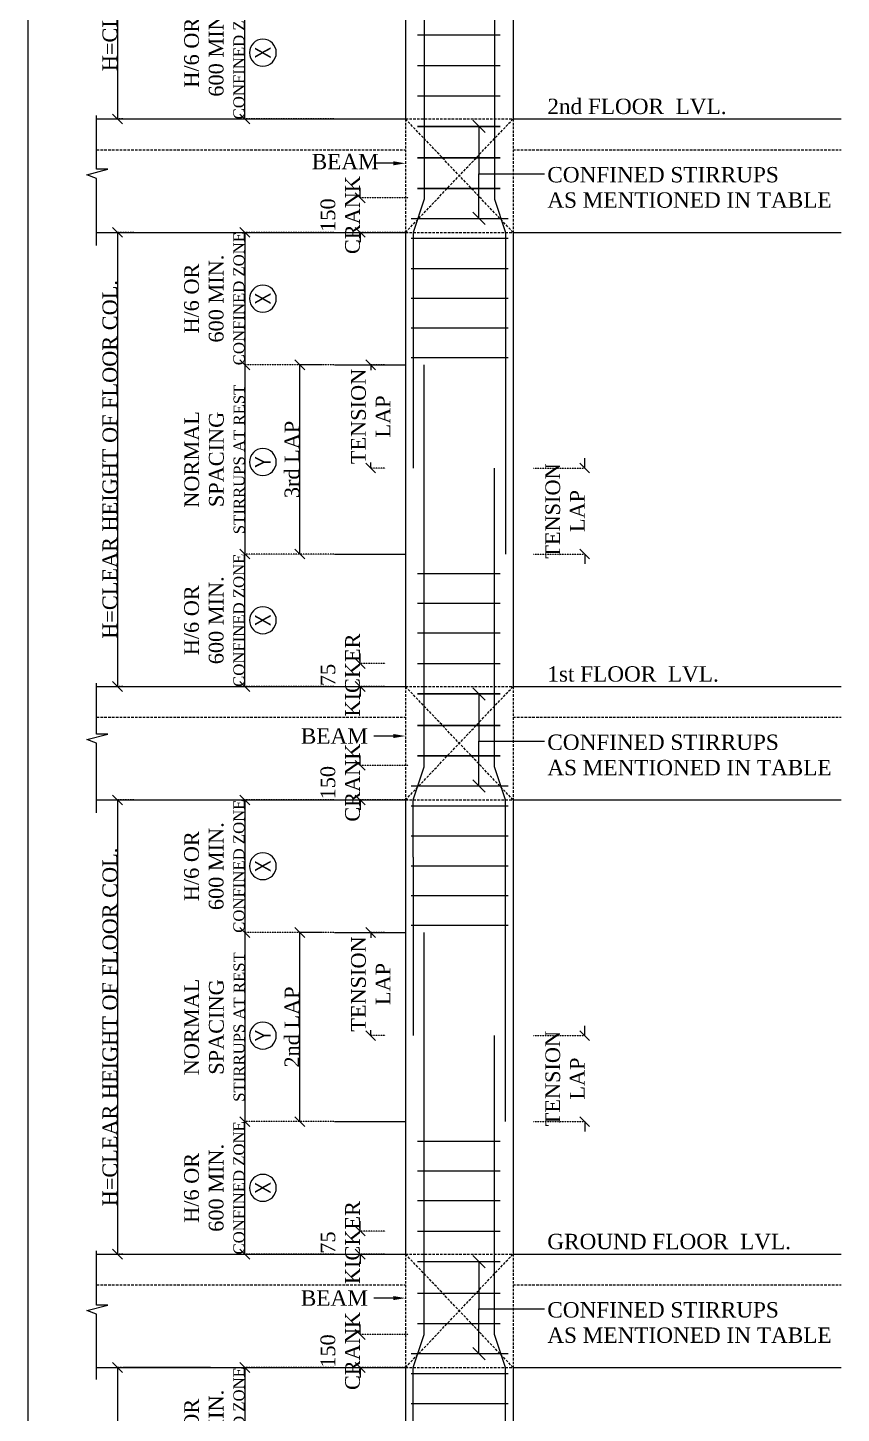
# Model space of a CAD drawing. Header units: metres. Extents: x 95882 to 260884, y 3603 to 81317.
# Drawn here: x 172587 to 176558, y 12708 to 19469 of the extents above; entities that cross this region are included whole.
import ezdxf
from ezdxf.enums import TextEntityAlignment as Align

# ---------------------------------------------------------------- set-up
doc = ezdxf.new("R2010")
doc.units = ezdxf.units.M
doc.header["$LTSCALE"] = 0.05
doc.header["$MEASUREMENT"] = 0
doc.linetypes.add('DOT2', pattern=[0.125, 0, -0.125])
doc.linetypes.add('HIDDEN', pattern=[0.375, 0.25, -0.125])
doc.layers.get('0').update_dxf_attribs({"linetype": 'CONTINUOUS', "lineweight": 0})
for name, color, linetype, lineweight in [('S-DIM SECTION', 7, 'CONTINUOUS', 0), ('S-SECTION', 5, 'CONTINUOUS', 5), ('S-SHEET', 251, 'CONTINUOUS', 0), ('S-STEEL - 1', 6, 'CONTINUOUS', 9), ('S-STEEL-1', 1, 'CONTINUOUS', 0), ('S-TEXT', 7, 'CONTINUOUS', 0), ('STRU.SECTION MARK', 7, 'CONTINUOUS', 0)]:
    doc.layers.add(name, color=color, linetype=linetype, lineweight=lineweight)
doc.styles.add('ROMANS', font='arial.ttf')
doc.styles.add('TEXT', font='times.ttf')

# ---------------------------------------------------------------- blocks, each defined once
blk = doc.blocks.new('_Oblique')
at = {"color": 0, "linetype": 'ByBlock', "lineweight": -2}
blk.add_line((-0.5, -0.5), (0.5, 0.5), dxfattribs=at)

msp = doc.modelspace()

# ---------------------------------------------------------------- linework, layer by layer
at = {"layer": 'S-DIM SECTION'}
for p, q in [((173025.3, 21239.5, -0.1), (173025.3, 19023.4, -0.1)), ((173646.5, 19023.4, -0.1), (173646.5, 19670.1, -0.1)), ((174209.4, 18638.8, -0.1), (174209.4, 18686.8, -0.1)), ((173025.3, 18470.2, -0.1), (173025.3, 16254.1, -0.1)), ((173646.5, 18470.2, -0.1), (173646.5, 17823.5, -0.1)), ((174209.4, 18470.1, -0.1), (174209.4, 18422.1, -0.1)), ((173646.5, 17823.7, -0.1), (173646.5, 16900.6, -0.1)), ((173914.7, 16900.6, -0.1), (173914.7, 17823.7, -0.1)), ((174261.1, 17823.7, -0.1), (174261.1, 17797, -0.1)), ((174261.1, 17320.2, -0.1), (174261.1, 17346.9, -0.1)), ((175305.5, 17320.3, -0.1), (175305.5, 17368.3, -0.1)), ((173646.5, 16254.1, -0.1), (173646.5, 16900.9, -0.1)), ((175305.5, 16900.8, -0.1), (175305.5, 16852.8, -0.1)), ((174209.4, 16366.8, -0.1), (174209.4, 16414.8, -0.1)), ((174209.4, 16254.3, -0.1), (174209.4, 16206.3, -0.1)), ((174209.4, 15869.6, -0.1), (174209.4, 15917.6, -0.1)), ((173025.3, 15701, -0.1), (173025.3, 13484.9, -0.1)), ((173646.5, 15701, -0.1), (173646.5, 15054.3, -0.1)), ((174209.4, 15700.9, -0.1), (174209.4, 15652.9, -0.1)), ((173646.5, 15054.5, -0.1), (173646.5, 14131.4, -0.1)), ((173914.7, 14131.4, -0.1), (173914.7, 15054.5, -0.1)), ((174261.1, 15054.5, -0.1), (174261.1, 15027.8, -0.1)), ((174261.1, 14551, -0.1), (174261.1, 14577.7, -0.1)), ((175305.5, 14551.1, -0.1), (175305.5, 14599.1, -0.1)), ((173646.5, 13484.9, -0.1), (173646.5, 14131.7, -0.1)), ((175305.5, 14131.5, -0.1), (175305.5, 14083.5, -0.1)), ((174209.4, 13597.5, -0.1), (174209.4, 13645.5, -0.1)), ((174209.4, 13485, -0.1), (174209.4, 13437, -0.1)), ((174209.4, 13092.8, -0.1), (174209.4, 13140.8, -0.1)), ((173025.3, 12931.8, -0.1), (173025.3, 10715.7, -0.1)), ((173478.4, 12931.7, -0.1), (173052.1, 12931.7, -0.1)), ((173646.5, 12931.8, -0.1), (173646.5, 12285.1, -0.1)), ((174209.4, 12931.7, -0.1), (174209.4, 12883.7, -0.1)), ((175598.5, 12931.7, -0.1), (176048.1, 12931.7, -0.1))]:
    msp.add_line(p, q, dxfattribs=at)
at = {"layer": 'S-DIM SECTION', "linetype": 'DOT2'}
for p, q in [((173053.3, 19023.5, -0.1), (173025.3, 19023.5, -0.1)), ((174083.6, 19023.5, -0.1), (173646.5, 19023.5, -0.1)), ((174444, 18638.8, -0.1), (174209.4, 18638.8, -0.1)), ((173110.6, 18470.1, -0.1), (173025.3, 18470.1, -0.1)), ((174083.6, 18470.1, -0.1), (173646.5, 18470.1, -0.1)), ((174444, 18470.1, -0.1), (174209.4, 18470.1, -0.1)), ((174023.7, 17823.6, -0.1), (173646.5, 17823.6, -0.1)), ((174023.7, 17823.6, -0.1), (173646.5, 17823.6, -0.1)), ((174083.6, 17823.6, -0.1), (173914.7, 17823.6, -0.1)), ((174331.5, 17823.6, -0.1), (174261.1, 17823.6, -0.1)), ((174331.5, 17320.3, -0.1), (174261.1, 17320.3, -0.1)), ((175055.3, 17320.3, -0.1), (175305.5, 17320.3, -0.1)), ((173887.2, 16900.8, -0.1), (173646.5, 16900.8, -0.1)), ((174083.6, 16900.8, -0.1), (173646.5, 16900.8, -0.1)), ((174083.6, 16900.8, -0.1), (173914.7, 16900.8, -0.1)), ((175055.3, 16900.8, -0.1), (175305.5, 16900.8, -0.1)), ((174331.5, 16366.8, -0.1), (174209.4, 16366.8, -0.1)), ((173053.3, 16254.3, -0.1), (173025.3, 16254.3, -0.1)), ((174083.6, 16254.3, -0.1), (173646.5, 16254.3, -0.1)), ((174331.5, 16254.3, -0.1), (174209.4, 16254.3, -0.1)), ((174444, 15869.6, -0.1), (174209.4, 15869.6, -0.1)), ((173110.6, 15700.9, -0.1), (173025.3, 15700.9, -0.1)), ((174083.6, 15700.9, -0.1), (173646.5, 15700.9, -0.1)), ((174444, 15700.9, -0.1), (174209.4, 15700.9, -0.1)), ((174023.7, 15054.4, -0.1), (173646.5, 15054.4, -0.1)), ((174023.7, 15054.4, -0.1), (173646.5, 15054.4, -0.1)), ((174083.6, 15054.4, -0.1), (173914.7, 15054.4, -0.1)), ((174331.5, 15054.4, -0.1), (174261.1, 15054.4, -0.1)), ((174331.5, 14551.1, -0.1), (174261.1, 14551.1, -0.1)), ((175055.3, 14551.1, -0.1), (175305.5, 14551.1, -0.1)), ((173887.2, 14131.5, -0.1), (173646.5, 14131.5, -0.1)), ((174083.6, 14131.5, -0.1), (173646.5, 14131.5, -0.1)), ((174083.6, 14131.5, -0.1), (173914.7, 14131.5, -0.1)), ((175055.3, 14131.5, -0.1), (175305.5, 14131.5, -0.1)), ((174331.5, 13597.5, -0.1), (174209.4, 13597.5, -0.1)), ((173053.3, 13485, -0.1), (173025.3, 13485, -0.1)), ((174083.6, 13485, -0.1), (173646.5, 13485, -0.1)), ((174331.5, 13485, -0.1), (174209.4, 13485, -0.1)), ((174444, 13092.8, -0.1), (174209.4, 13092.8, -0.1)), ((173110.6, 12931.7, -0.1), (173025.3, 12931.7, -0.1)), ((174083.6, 12931.7, -0.1), (173646.5, 12931.7, -0.1)), ((174444, 12931.7, -0.1), (174209.4, 12931.7, -0.1))]:
    msp.add_line(p, q, dxfattribs=at)
at = {"layer": 'S-SECTION', "linetype": 'ByBlock'}
for p, q in [((174430.9, 21239.4, -0.1), (174430.9, 19023.5, -0.1)), ((174955.9, 21239.4, -0.1), (174955.9, 19023.5, -0.1)), ((172923.2, 18777.7, -0.1), (172923.2, 19040.2, -0.1)), ((172923.2, 19023.5, -0.1), (174430.9, 19023.5, -0.1)), ((174955.9, 19023.5, -0.1), (176557.9, 19023.5, -0.1)), ((174955.9, 19023.5, -0.1), (176557.9, 19023.5, -0.1)), ((172874.8, 18750.8, -0.1), (172977.1, 18777.7, -0.1)), ((172923.2, 18733.3, -0.1), (172874.8, 18750.8, -0.1)), ((172977.1, 18777.7, -0.1), (172923.2, 18777.7, -0.1)), ((172923.2, 18713.6, -0.1), (172923.2, 18733.3, -0.1)), ((172923.2, 18406.6, -0.1), (172923.2, 18733.3, -0.1)), ((172923.2, 18470.1, -0.1), (174430.9, 18470.1, -0.1)), ((174430.9, 18470.1, -0.1), (174430.9, 16254.3, -0.1)), ((174955.9, 18470.1, -0.1), (174955.9, 16254.3, -0.1)), ((174955.9, 18470.1, -0.1), (176557.9, 18470.1, -0.1)), ((174083.8, 17823.6, -0.1), (174430.9, 17823.6, -0.1)), ((174083.8, 16900.8, -0.1), (174430.9, 16900.8, -0.1)), ((172923.2, 16022.4, -0.1), (172923.2, 16271, -0.1)), ((172923.2, 16254.3, -0.1), (174430.9, 16254.3, -0.1)), ((174955.9, 16254.3, -0.1), (176557.9, 16254.3, -0.1)), ((174955.9, 16254.3, -0.1), (176557.9, 16254.3, -0.1)), ((172874.8, 15995.5, -0.1), (172977.1, 16022.4, -0.1)), ((172977.1, 16022.4, -0.1), (172923.2, 16022.4, -0.1)), ((172923.2, 15978, -0.1), (172874.8, 15995.5, -0.1)), ((172923.2, 15958.4, -0.1), (172923.2, 15978, -0.1)), ((172923.2, 15637.4, -0.1), (172923.2, 15978, -0.1)), ((172923.2, 15700.9, -0.1), (174430.9, 15700.9, -0.1)), ((174430.9, 15700.9, -0.1), (174430.9, 13485, -0.1)), ((174955.9, 15700.9, -0.1), (174955.9, 13485, -0.1)), ((174955.9, 15700.9, -0.1), (176557.9, 15700.9, -0.1)), ((174083.8, 15054.4, -0.1), (174430.9, 15054.4, -0.1)), ((174083.8, 14131.5, -0.1), (174430.9, 14131.5, -0.1)), ((172923.2, 13236, -0.1), (172923.2, 13501.7, -0.1)), ((172923.2, 13485, -0.1), (174430.9, 13485, -0.1)), ((174955.9, 13485, -0.1), (176557.9, 13485, -0.1)), ((172874.8, 13209.1, -0.1), (172977.1, 13236, -0.1)), ((172923.2, 13191.6, -0.1), (172874.8, 13209.1, -0.1)), ((172977.1, 13236, -0.1), (172923.2, 13236, -0.1)), ((172923.2, 12873.4, -0.1), (172923.2, 13191.6, -0.1)), ((172923.2, 12931.7, -0.1), (174430.9, 12931.7, -0.1)), ((174430.9, 12931.7, -0.1), (174430.9, 10489.4, -0.1)), ((174955.9, 12931.7, -0.1), (176557.9, 12931.7, -0.1)), ((174955.9, 12931.7, -0.1), (174955.9, 10489.4, -0.1))]:
    msp.add_line(p, q, dxfattribs=at)
at = {"layer": 'S-SECTION', "color": 8, "linetype": 'HIDDEN', "ltscale": 1000}
for p, q in [((174955.9, 18470.1, -0.1), (174430.9, 19023.5, -0.1)), ((174430.9, 18470.1, -0.1), (174955.9, 19023.5, -0.1)), ((174430.9, 19023.5, -0.1), (174430.9, 18470.1, -0.1)), ((174430.9, 19023.5, -0.1), (174955.9, 19023.5, -0.1)), ((174955.9, 19023.5, -0.1), (174955.9, 18470.1, -0.1)), ((172923.2, 18873.5, -0.1), (174430.9, 18873.5, -0.1)), ((174955.9, 18873.5, -0.1), (176557.9, 18873.5, -0.1)), ((174430.9, 18470.1, -0.1), (174955.9, 18470.1, -0.1)), ((174955.9, 15700.9, -0.1), (174430.9, 16254.3, -0.1)), ((174430.9, 15700.9, -0.1), (174955.9, 16254.3, -0.1)), ((174430.9, 16254.3, -0.1), (174430.9, 15700.9, -0.1)), ((174430.9, 16254.3, -0.1), (174955.9, 16254.3, -0.1)), ((174955.9, 16254.3, -0.1), (174955.9, 15700.9, -0.1)), ((172923.2, 16104.3, -0.1), (174430.9, 16104.3, -0.1)), ((174955.9, 16104.3, -0.1), (176557.9, 16104.3, -0.1)), ((174430.9, 15700.9, -0.1), (174955.9, 15700.9, -0.1)), ((174955.9, 12931.7, -0.1), (174430.9, 13485, -0.1)), ((174430.9, 12931.7, -0.1), (174955.9, 13485, -0.1)), ((174430.9, 13485, -0.1), (174955.9, 13485, -0.1)), ((174430.9, 13485, -0.1), (174430.9, 12931.7, -0.1)), ((174430.9, 13485, -0.1), (174955.9, 13485, -0.1)), ((174955.9, 13485, -0.1), (174955.9, 12931.7, -0.1)), ((172923.2, 13335, -0.1), (174430.9, 13335, -0.1)), ((174955.9, 13335, -0.1), (176557.9, 13335, -0.1)), ((174430.9, 12931.7, -0.1), (174955.9, 12931.7, -0.1)), ((174430.9, 12931.7, -0.1), (174430.9, 12886.4, -0.1)), ((174955.9, 12931.7, -0.1), (174955.9, 12886.4, -0.1))]:
    msp.add_line(p, q, dxfattribs=at)
at = {"layer": 'S-SHEET', "color": 0}
msp.add_line((172586.8, 49003.5, -0.1), (172586.8, 8286.5, -0.1), dxfattribs=at)
msp.add_line((172586.8, 49003.5, -0.1), (172586.8, 8286.5, -0.1), dxfattribs=at)
at = {"layer": 'S-STEEL - 1'}
for p, q in [((174489.4, 19433.5, -0.1), (174893.4, 19433.5, -0.1)), ((174489.4, 19284.7, -0.1), (174893.4, 19284.7, -0.1)), ((174489.4, 19136, -0.1), (174893.4, 19136, -0.1)), ((174489.4, 18987.2, -0.1), (174893.4, 18987.2, -0.1)), ((174893.4, 18987.2, -0.1), (174489.4, 18987.2, -0.1)), ((174489.4, 18833.4, -0.1), (174893.4, 18833.4, -0.1)), ((174893.4, 18833.4, -0.1), (174489.4, 18833.4, -0.1)), ((174489.4, 18684.9, -0.1), (174893.4, 18684.9, -0.1)), ((174893.4, 18684.9, -0.1), (174489.4, 18684.9, -0.1)), ((174458.7, 18538.2, -0.1), (174931.5, 18538.2, -0.1)), ((174458.7, 18441.1, -0.1), (174931.5, 18441.1, -0.1)), ((174458.7, 18294.4, -0.1), (174931.5, 18294.4, -0.1)), ((174458.7, 18149.3, -0.1), (174931.5, 18149.3, -0.1)), ((174458.7, 18004.3, -0.1), (174931.5, 18004.3, -0.1)), ((174458.7, 17859.3, -0.1), (174931.5, 17859.3, -0.1)), ((174489.4, 16805.6, -0.1), (174893.4, 16805.6, -0.1)), ((174489.4, 16660.5, -0.1), (174893.4, 16660.5, -0.1)), ((174489.4, 16515.5, -0.1), (174893.4, 16515.5, -0.1)), ((174489.4, 16366.8, -0.1), (174893.4, 16366.8, -0.1)), ((174489.4, 16218, -0.1), (174893.4, 16218, -0.1)), ((174893.4, 16218, -0.1), (174489.4, 16218, -0.1)), ((174489.4, 16064.2, -0.1), (174893.4, 16064.2, -0.1)), ((174893.4, 16064.2, -0.1), (174489.4, 16064.2, -0.1)), ((174489.4, 15915.7, -0.1), (174893.4, 15915.7, -0.1)), ((174893.4, 15915.7, -0.1), (174489.4, 15915.7, -0.1)), ((174458.7, 15769, -0.1), (174931.5, 15769, -0.1)), ((174458.7, 15671.8, -0.1), (174931.5, 15671.8, -0.1)), ((174458.7, 15525.1, -0.1), (174931.5, 15525.1, -0.1)), ((174458.7, 15380.1, -0.1), (174931.5, 15380.1, -0.1)), ((174458.7, 15235.1, -0.1), (174931.5, 15235.1, -0.1)), ((174458.7, 15090.1, -0.1), (174931.5, 15090.1, -0.1)), ((174489.4, 14036.3, -0.1), (174893.4, 14036.3, -0.1)), ((174489.4, 13891.3, -0.1), (174893.4, 13891.3, -0.1)), ((174489.4, 13746.3, -0.1), (174893.4, 13746.3, -0.1)), ((174489.4, 13597.5, -0.1), (174893.4, 13597.5, -0.1)), ((174489.4, 13448.8, -0.1), (174893.4, 13448.8, -0.1)), ((174489.4, 13295, -0.1), (174893.4, 13295, -0.1)), ((174489.4, 13146.4, -0.1), (174893.4, 13146.4, -0.1)), ((174458.7, 12999.7, -0.1), (174931.5, 12999.7, -0.1)), ((174489.4, 12999.7, -0.1), (174893.4, 12999.7, -0.1)), ((174458.7, 12902.6, -0.1), (174931.5, 12902.6, -0.1)), ((174458.7, 12755.9, -0.1), (174931.5, 12755.9, -0.1))]:
    msp.add_line(p, q, dxfattribs=at)
at = {"layer": 'S-STEEL-1'}
for p, q in [((174522.1, 20595, -0.1), (174522.1, 18631.3, -0.1)), ((174864.7, 20089.5, -0.1), (174864.7, 18631.3, -0.1)), ((174522.1, 18631.3, -0.1), (174468.4, 18470.1, -0.1)), ((174864.7, 18631.3, -0.1), (174918.4, 18470.1, -0.1)), ((174468.4, 18470.1, -0.1), (174468.4, 18191, -0.1)), ((174918.4, 18470.1, -0.1), (174918.4, 16900.8, -0.1)), ((174468.4, 18191.6, -0.1), (174468.4, 17320.3, -0.1)), ((174522.1, 15862, -0.1), (174522.1, 17823.6, -0.1)), ((174864.7, 15862, -0.1), (174864.7, 17320.3, -0.1)), ((174468.4, 15700.9, -0.1), (174522.1, 15862, -0.1)), ((174918.4, 15700.9, -0.1), (174864.7, 15862, -0.1)), ((174468.4, 15421.8, -0.1), (174468.4, 15700.9, -0.1)), ((174918.4, 14131.5, -0.1), (174918.4, 15700.9, -0.1)), ((174468.4, 15422.3, -0.1), (174468.4, 14551.1, -0.1)), ((174522.1, 13092.8, -0.1), (174522.1, 15054.4, -0.1)), ((174864.7, 13092.8, -0.1), (174864.7, 14551.1, -0.1)), ((174468.4, 12931.7, -0.1), (174522.1, 13092.8, -0.1)), ((174918.4, 12931.7, -0.1), (174864.7, 13092.8, -0.1)), ((174468.4, 12886.4, -0.1), (174468.4, 12931.7, -0.1)), ((174918.4, 12886.4, -0.1), (174918.4, 12931.7, -0.1)), ((174468.4, 11842.7, -0.1), (174468.4, 12886.4, -0.1)), ((174918.4, 11362.3, -0.1), (174918.4, 12886.4, -0.1))]:
    msp.add_line(p, q, dxfattribs=at)
at = {"layer": 'S-TEXT'}
for centre in [(173734.5, 19346.7, -0.1), (173734.5, 18146.9, -0.1), (173734.5, 17349.5, -0.1), (173734.5, 16577.5, -0.1), (173734.5, 15377.7, -0.1), (173734.5, 14551.1, -0.1), (173734.5, 13808.3, -0.1)]:
    msp.add_ellipse(centre, major_axis=(46.4, 46.4), ratio=1, start_param=5.497787, end_param=11.780972, dxfattribs=at)
at = {"layer": 'STRU.SECTION MARK', "ltscale": 0.1, "elevation": -0.1}
for points in [[(174788.9, 18987.2), (174788.9, 18756.2), (175109.8, 18756.2)], [(174370.9, 18807), (174306.7, 18807), (174277, 18807)], [(174788.9, 18833.4), (174788.9, 18756.2), (175109.8, 18756.2)], [(174788.9, 18538.2), (174788.9, 18756.2), (175109.8, 18756.2)], [(174788.9, 18684.9), (174788.9, 18756.2), (175109.8, 18756.2)], [(174788.9, 16218), (174788.9, 15987), (175109.8, 15987)], [(174788.9, 16064.2), (174788.9, 15987), (175109.8, 15987)], [(174370.9, 16012.7), (174306.7, 16012.7), (174277, 16012.7)], [(174788.9, 15769), (174788.9, 15987), (175109.8, 15987)], [(174788.9, 15915.7), (174788.9, 15987), (175109.8, 15987)], [(174788.9, 13448.8), (174788.9, 13217.8), (175109.8, 13217.8)], [(174370.9, 13270.5), (174306.7, 13270.5), (174277, 13270.5)], [(174788.9, 13295), (174788.9, 13217.8), (175109.8, 13217.8)], [(174788.9, 12999.7), (174788.9, 13217.8), (175109.8, 13217.8)], [(174788.9, 13146.4), (174788.9, 13217.8), (175109.8, 13217.8)]]:
    msp.add_lwpolyline(points, dxfattribs=at)
at = {"layer": 'STRU.SECTION MARK', "ltscale": 0.1}
for points in [[(174370.9, 18817, -0.1), (174430.9, 18807, -0.1), (174370.9, 18797, -0.1)], [(174370.9, 16022.7, -0.1), (174430.9, 16012.7, -0.1), (174370.9, 16002.7, -0.1)], [(174370.9, 13280.5, -0.1), (174430.9, 13270.5, -0.1), (174370.9, 13260.5, -0.1)]]:
    msp.add_solid(points, dxfattribs=at)

# ---------------------------------------------------------------- block references
at = {"layer": 'S-DIM SECTION', "xscale": 48, "yscale": 48, "zscale": 48}
for p, rotation in [((173025.3, 19023.5, -0.1), 270), ((173646.5, 19023.5, -0.1), 270), ((174209.4, 18638.8, -0.1), 270), ((173025.3, 18470.1, -0.1), 90), ((173646.5, 18470.1, -0.1), 90), ((174209.4, 18470.1, -0.1), 90), ((173646.5, 17823.6, -0.1), 270), ((173646.5, 17823.6, -0.1), 90), ((173914.7, 17823.6, -0.1), 90), ((174261.1, 17823.6, -0.1), 90), ((174261.1, 17320.3, -0.1), 270), ((175305.5, 17320.3, -0.1), 270), ((173646.5, 16900.8, -0.1), 90), ((173646.5, 16900.8, -0.1), 270), ((173914.7, 16900.8, -0.1), 270), ((175305.5, 16900.8, -0.1), 90), ((174209.4, 16366.8, -0.1), 270), ((173025.3, 16254.3, -0.1), 270), ((173646.5, 16254.3, -0.1), 270), ((174209.4, 16254.3, -0.1), 90), ((174209.4, 15869.6, -0.1), 270), ((173025.3, 15700.9, -0.1), 90), ((173646.5, 15700.9, -0.1), 90), ((174209.4, 15700.9, -0.1), 90), ((173646.5, 15054.4, -0.1), 270), ((173646.5, 15054.4, -0.1), 90), ((173914.7, 15054.4, -0.1), 90), ((174261.1, 15054.4, -0.1), 90), ((174261.1, 14551.1, -0.1), 270), ((175305.5, 14551.1, -0.1), 270), ((173646.5, 14131.5, -0.1), 90), ((173646.5, 14131.5, -0.1), 270), ((173914.7, 14131.5, -0.1), 270), ((175305.5, 14131.5, -0.1), 90), ((174209.4, 13597.5, -0.1), 270), ((173025.3, 13485, -0.1), 270), ((173646.5, 13485, -0.1), 270), ((174209.4, 13485, -0.1), 90), ((174209.4, 13092.8, -0.1), 270), ((173025.3, 12931.7, -0.1), 90), ((173646.5, 12931.7, -0.1), 90), ((174209.4, 12931.7, -0.1), 90)]:
    msp.add_blockref('_Oblique', p, dxfattribs=dict(at, rotation=rotation))
at = {"layer": 'STRU.SECTION MARK', "ltscale": 0.1, "xscale": 60, "yscale": 60, "zscale": 60}
for p, rotation in [((174788.9, 18987.2, -0.1), 90), ((174788.9, 18538.2, -0.1), 270), ((174788.9, 16218, -0.1), 90), ((174788.9, 15769, -0.1), 270), ((174788.9, 13448.8, -0.1), 90), ((174788.9, 12999.7, -0.1), 270)]:
    msp.add_blockref('_Oblique', p, dxfattribs=dict(at, rotation=rotation))

# ---------------------------------------------------------------- texts
at = {"layer": 'S-DIM SECTION', "char_height": 72, "attachment_point": 5, "rotation": 90, "style": 'TEXT'}
for s, insert in [('\\A1;H=CLEAR HEIGHT OF FLOOR COL.', (172988.4, 20131.4, -0.1)), ('\\A1;{\\A1;H/6 OR\\P600 MIN.\\P\\H0.75x;CONFINED ZONE}', (173497.9, 19346.7, -0.1)), ('\\A1;150\\PCRANK', (174112.5, 18554.5, -0.1)), ('\\A1;{\\A1;H/6 OR\\P600 MIN.\\P\\H0.75x;CONFINED ZONE}', (173497.9, 18146.9, -0.1)), ('\\A1;H=CLEAR HEIGHT OF FLOOR COL.', (172988.4, 17362.2, -0.1)), ('\\A1;TENSION\\PLAP', (174261.1, 17572, -0.1)), ('\\A1;NORMAL \\PSPACING\\P{\\H0.75x;STIRRUPS AT REST}', (173498.8, 17362.2, -0.1)), ('\\A1;3rd LAP', (173877, 17362.2, -0.1)), ('\\A1;TENSION\\PLAP', (175209.4, 17110.5, -0.1)), ('\\A1;{\\A1;H/6 OR\\P600 MIN.\\P\\H0.75x;CONFINED ZONE}', (173497.9, 16577.5, -0.1)), ('\\A1;75\\PKICKER', (174112.5, 16310.5, -0.1)), ('\\A1;150\\PCRANK', (174112.5, 15785.2, -0.1)), ('\\A1;{\\A1;H/6 OR\\P600 MIN.\\P\\H0.75x;CONFINED ZONE}', (173497.9, 15377.7, -0.1)), ('\\A1;H=CLEAR HEIGHT OF FLOOR COL.', (172988.4, 14593, -0.1)), ('\\A1;TENSION\\PLAP', (174261.1, 14802.7, -0.1)), ('\\A1;NORMAL \\PSPACING\\P{\\H0.75x;STIRRUPS AT REST}', (173498.8, 14593, -0.1)), ('\\A1;2nd LAP', (173877, 14593, -0.1)), ('\\A1;TENSION\\PLAP', (175209.4, 14341.3, -0.1)), ('\\A1;{\\A1;H/6 OR\\P600 MIN.\\P\\H0.75x;CONFINED ZONE}', (173497.9, 13808.3, -0.1)), ('\\A1;75\\PKICKER', (174112.5, 13541.3, -0.1)), ('\\A1;150\\PCRANK', (174112.5, 13012.2, -0.1)), ('\\A1;H/6 OR\\P600 MIN.\\P{\\H0.75x;CONFINED ZONE}', (173497.9, 12608.4, -0.1))]:
    msp.add_mtext(s, dxfattribs=dict(at, insert=insert))
at = {"layer": 'S-TEXT', "style": 'ROMANS', "width": 0.8}
for s, p in [('X', (173734.5, 19346.7, -0.1)), ('X', (173734.5, 18146.9, -0.1)), ('Y', (173734.5, 17349.5, -0.1)), ('X', (173734.5, 16577.5, -0.1)), ('X', (173734.5, 15377.7, -0.1)), ('Y', (173734.5, 14551.1, -0.1)), ('X', (173734.5, 13808.3, -0.1))]:
    msp.add_text(s, height=75, rotation=90, dxfattribs=at).set_placement(p, align=Align.MIDDLE_CENTER)
at = {"layer": 'S-TEXT', "color": 7, "style": 'TEXT'}
for s, p in [('2nd FLOOR  LVL.', (175123, 19047.4, -0.1)), ('BEAM', (173973, 18778.1, -0.1)), ('CONFINED STIRRUPS', (175123, 18714.1, -0.1)), ('AS MENTIONED IN TABLE', (175123, 18590.4, -0.1)), ('1st FLOOR  LVL.', (175123, 16278.2, -0.1)), ('BEAM', (173920, 15975.3, -0.1)), ('CONFINED STIRRUPS', (175123, 15944.9, -0.1)), ('AS MENTIONED IN TABLE', (175123, 15821.2, -0.1)), ('GROUND FLOOR  LVL.', (175123, 13509, -0.1)), ('BEAM', (173920, 13233.1, -0.1)), ('CONFINED STIRRUPS', (175123, 13175.6, -0.1)), ('AS MENTIONED IN TABLE', (175123, 13052, -0.1))]:
    msp.add_text(s, height=75, dxfattribs=at).set_placement(p)

doc.saveas('drawing.dxf')
